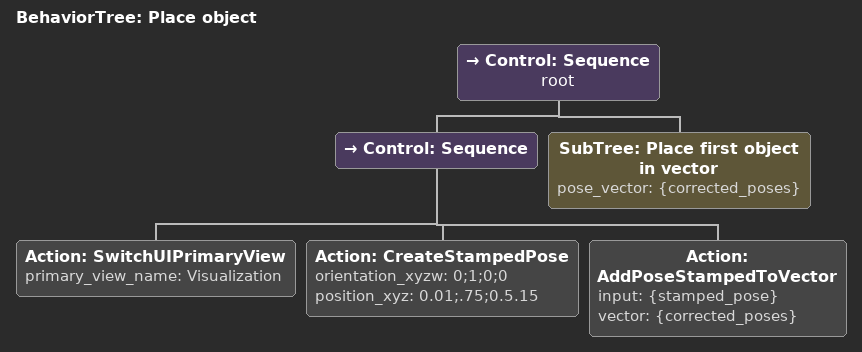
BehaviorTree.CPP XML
<root BTCPP_format="4" main_tree_to_execute="Place object">
  <BehaviorTree ID="Place object" _description="">
    <Control ID="Sequence" name="root">
      <Control ID="Sequence">
        <Action ID="SwitchUIPrimaryView" primary_view_name="Visualization" />
        <Action
          ID="CreateStampedPose"
          orientation_xyzw="0;1;0;0"
          position_xyz="0.01;.75;0.5.15"
        />
        <Action
          ID="AddPoseStampedToVector"
          input="{stamped_pose}"
          vector="{corrected_poses}"
        />
      </Control>
      <!--Use the ForEach decorator to get a pose from our vector of poses-->
      <SubTree
        ID="Place first object in vector"
        pose_vector="{corrected_poses}"
      />
    </Control>
  </BehaviorTree>
</root>
